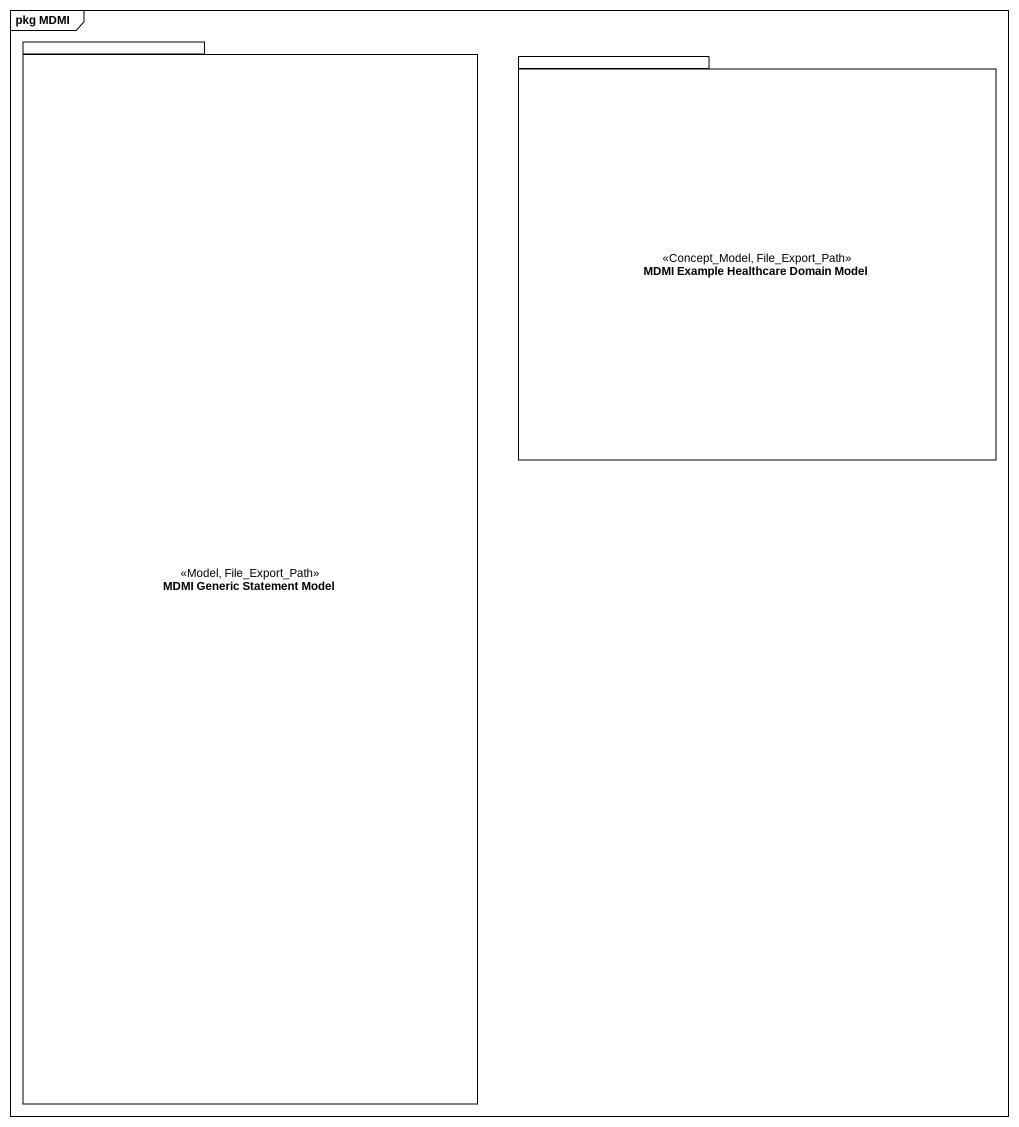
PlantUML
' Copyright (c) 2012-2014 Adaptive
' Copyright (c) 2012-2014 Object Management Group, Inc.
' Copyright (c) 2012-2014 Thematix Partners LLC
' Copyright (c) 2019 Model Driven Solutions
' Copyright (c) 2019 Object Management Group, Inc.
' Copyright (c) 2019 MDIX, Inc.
@startuml
mainframe pkg MDMI
package "MDMI Generic Statement Model" as MDMI_Generic_Statement_Model <<Model, File_Export_Path>> {
}
package "MDMI Example Healthcare Domain Model" as MDMI_Example_Healthcare <<Concept_Model, File_Export_Path>> {
}
@enduml
